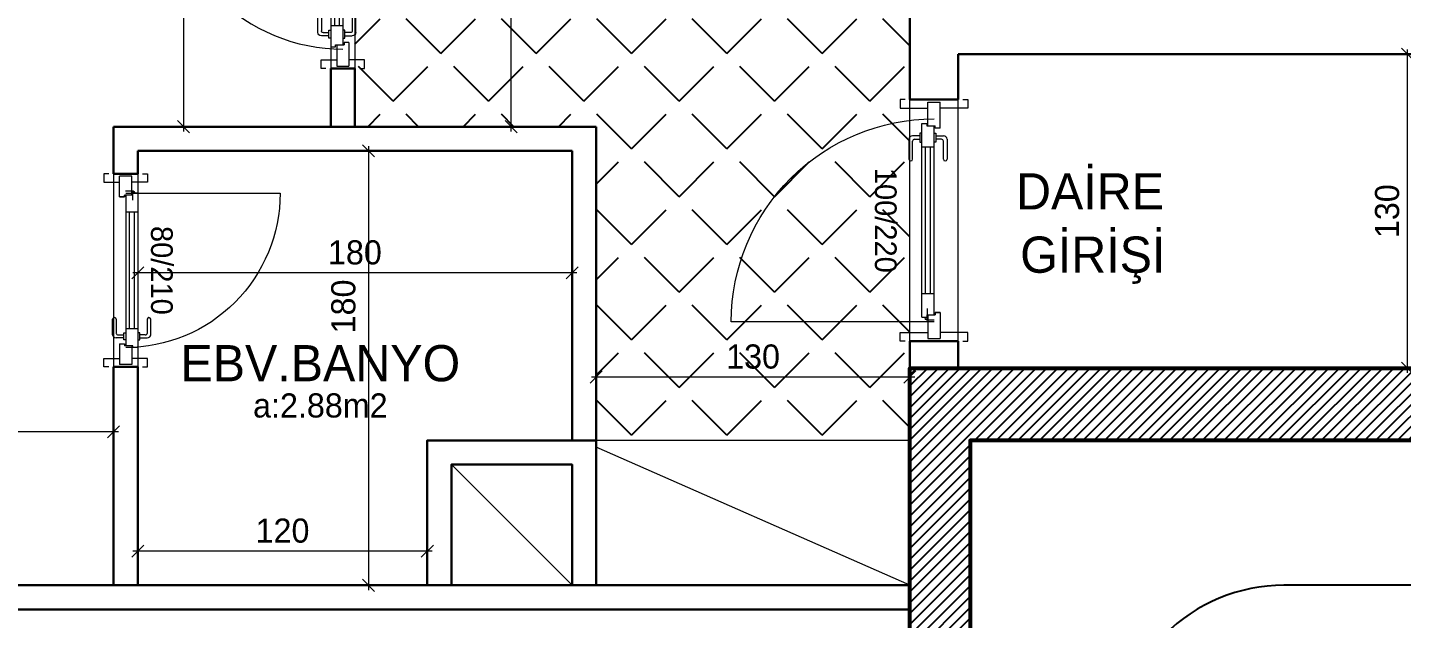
# Model space of a CAD drawing. Header units: centimetres. Extents: x 562865 to 1310255, y -148070 to 32737.
# Drawn here: x 647647 to 648217, y -25463 to -25218 of the extents above; entities that cross this region are included whole.
import ezdxf
from ezdxf.enums import TextEntityAlignment as Align

# ---------------------------------------------------------------- set-up
doc = ezdxf.new("R2010")
doc.units = ezdxf.units.CM
doc.header["$LTSCALE"] = 2.5
doc.layers.get('0').update_dxf_attribs({"color": 86})
for name, color, linetype in [('alan', 7, 'Continuous'), ('kapi-yazi', 7, 'Continuous'), ('mahal', 7, 'Continuous'), ('MERBAS', 231, 'Continuous'), ('tarama', 173, 'Continuous'), ('TARAMA KOLON', 252, 'Continuous')]:
    doc.layers.add(name, color=color, linetype=linetype)
for name, color, linetype, lineweight in [('DUVAR', 4, 'Continuous', 30), ('duvar-kesim', 7, 'Continuous', 0), ('iç ölçü', 106, 'Continuous', 18), ('kapi', 9, 'Continuous', 0), ('kolon', 1, 'Continuous', 53), ('TEFRIS', 33, 'Continuous', 0)]:
    doc.layers.add(name, color=color, linetype=linetype, lineweight=lineweight)
doc.styles.add('PINAR', font='comic.ttf')
doc.dimstyles.new('TEMİZ ÖLÇÜ', dxfattribs={"dimtxt": 10, "dimasz": 5, "dimexe": 1.8, "dimexo": 0.625, "dimgap": 3, "dimtad": 1, "dimdec": 0, "dimrnd": 0.5, "dimzin": 1, "dimdsep": 46, "dimtxsty": 'PINAR', "dimblk": 'OBLIQUE', "dimcen": 0.9, "dimdle": 2, "dimclrd": 256, "dimclre": 256, "dimclrt": 7, "dimadec": 0, "dimazin": 0, "dimtfac": 1, "dimtdec": 0, "dimtofl": 0, "dimtmove": 2, "dimatfit": 2, "dimfxl": 10, "dimfxlon": 1, "dimlwd": -1, "dimlwe": -1, "dimarcsym": 0})

# ---------------------------------------------------------------- blocks, each defined once
blk = doc.blocks.new('fm-door1')
at = {"linetype": 'Continuous'}
for p, q in [((0, 25), (0, -25)), ((100, 25), (0, 25)), ((79.7, 31.8), (79.7, -0.3)), ((84, 27.6), (127.8, 27.6)), ((90, 50), (910, 50)), ((90, 50), (90, 30)), ((100, 30), (90, 30)), ((100, 30), (100, -5)), ((100, 30), (100, -5)), ((100, 0), (900, 0)), ((190, 50), (190, 0)), ((810, 50), (810, 0)), ((910, 30), (900, 30)), ((900, 30), (900, -5)), ((900, 25), (1000, 25)), ((910, 50), (910, 30)), ((1000, 25), (1000, -25)), ((110, -25), (0, -25)), ((100, -5), (110, -5)), ((110, -5), (100, -5)), ((110, -5), (110, -25)), ((110, -25), (110, -5)), ((890, -25), (890, -5)), ((890, -5), (900, -5)), ((890, -25), (1000, -25))]:
    blk.add_line(p, q, dxfattribs=at)
at = {"color": 8, "linetype": 'Continuous'}
for p, q in [((190, 35), (810, 35)), ((190, 15), (810, 15))]:
    blk.add_line(p, q, dxfattribs=at)
at = {"linetype": 'Continuous'}
for points in [[(857.6, 58.1), (857.6, 88.9, 0.414214), (842.4, 104.1), (758.6, 104.1, 1), (758.6, 88.9), (834.8, 88.9, -0.414214), (842.4, 81.3), (842.4, 58.1)], [(857.6, -8.1), (857.6, -38.9, -0.414214), (842.4, -54.1), (758.6, -54.1, -1), (758.6, -38.9), (834.8, -38.9, 0.414214), (842.4, -31.3), (842.4, -8.1)]]:
    blk.add_lwpolyline(points, format="xyb", dxfattribs=at)
for points in [[(869, 50), (869, 58.1), (831, 58.1), (831, 50)], [(869, 0), (869, -8.1), (831, -8.1), (831, 0)]]:
    blk.add_lwpolyline(points, dxfattribs=at)
blk.add_circle((84, 31.8), 4.26, dxfattribs=at)
blk = doc.blocks.new('_Oblique')
at = {"color": 0, "linetype": 'ByBlock', "lineweight": -2}
blk.add_line((-0.5, -0.5), (0.5, 0.5), dxfattribs=at)
blk = doc.blocks.new('*D2302')
at = {"layer": 'Defpoints', "color": 0}
for p in [(648213.2, -25229.39), (648219.45, -25229.39), (648220.47, -25359.39)]:
    blk.add_point(p, dxfattribs=at)
at = {"layer": 'iç ölçü'}
for p, q in [((648214.45, -25229.39), (648221.25, -25229.39)), ((648219.45, -25361.39), (648219.45, -25227.39)), ((648219.85, -25359.39), (648217.65, -25359.39))]:
    blk.add_line(p, q, dxfattribs=at)
at = {"layer": 'iç ölçü', "linetype": 'ByBlock', "xscale": 5, "yscale": 5, "zscale": 5}
for p, rotation in [((648219.45, -25229.39), 90), ((648219.45, -25359.39), 270)]:
    blk.add_blockref('_Oblique', p, dxfattribs=dict(at, rotation=rotation))
at = {"layer": 'iç ölçü', "color": 7, "insert": (648211.02, -25294.39), "char_height": 10, "attachment_point": 5, "rotation": 90, "style": 'PINAR'}
blk.add_mtext('130', dxfattribs=at)
blk = doc.blocks.new('*D3367')
at = {"layer": 'Defpoints', "color": 0}
for p in [(647883.2, -25265.05), (648013.2, -25320.05), (647883.2, -25363.1)]:
    blk.add_point(p, dxfattribs=at)
at = {"layer": 'iç ölçü'}
for p, q in [((647883.2, -25353.1), (647883.2, -25364.9)), ((648013.2, -25353.1), (648013.2, -25364.9)), ((648015.2, -25363.1), (647881.2, -25363.1))]:
    blk.add_line(p, q, dxfattribs=at)
at = {"layer": 'iç ölçü', "linetype": 'ByBlock', "xscale": 5, "yscale": 5, "zscale": 5, "rotation": 180}
blk.add_blockref('_Oblique', (647883.2, -25363.1), dxfattribs=at)
at = {"layer": 'iç ölçü', "linetype": 'ByBlock', "xscale": 5, "yscale": 5, "zscale": 5}
blk.add_blockref('_Oblique', (648013.2, -25363.1), dxfattribs=at)
at = {"layer": 'iç ölçü', "color": 7, "insert": (647948.2, -25354.67), "char_height": 10, "attachment_point": 5, "style": 'PINAR'}
blk.add_mtext('130', dxfattribs=at)
blk = doc.blocks.new('*D3382')
at = {"layer": 'Defpoints', "color": 0}
for p in [(647791.16, -25269.39), (647788.88, -25449.39), (647791.16, -25449.39)]:
    blk.add_point(p, dxfattribs=at)
at = {"layer": 'iç ölçü'}
for p, q in [((647790.53, -25269.39), (647787.08, -25269.39)), ((647788.88, -25267.39), (647788.88, -25451.39)), ((647790.53, -25449.39), (647787.08, -25449.39))]:
    blk.add_line(p, q, dxfattribs=at)
at = {"layer": 'iç ölçü', "linetype": 'ByBlock', "xscale": 5, "yscale": 5, "zscale": 5}
for p, rotation in [((647788.88, -25269.39), 90), ((647788.88, -25449.39), 270)]:
    blk.add_blockref('_Oblique', p, dxfattribs=dict(at, rotation=rotation))
at = {"layer": 'iç ölçü', "color": 7, "insert": (647778.45, -25333.86), "char_height": 10, "attachment_point": 5, "rotation": 90, "style": 'PINAR'}
blk.add_mtext('180', dxfattribs=at)
blk = doc.blocks.new('*D3383')
at = {"layer": 'Defpoints', "color": 0}
for p in [(647693.2, -25427.44), (647813.2, -25427.44), (647693.2, -25435.2)]:
    blk.add_point(p, dxfattribs=at)
at = {"layer": 'iç ölçü'}
for p, q in [((647693.2, -25428.07), (647693.2, -25437)), ((647813.2, -25428.07), (647813.2, -25437)), ((647815.2, -25435.2), (647691.2, -25435.2))]:
    blk.add_line(p, q, dxfattribs=at)
at = {"layer": 'iç ölçü', "linetype": 'ByBlock', "xscale": 5, "yscale": 5, "zscale": 5, "rotation": 180}
blk.add_blockref('_Oblique', (647693.2, -25435.2), dxfattribs=at)
at = {"layer": 'iç ölçü', "linetype": 'ByBlock', "xscale": 5, "yscale": 5, "zscale": 5}
blk.add_blockref('_Oblique', (647813.2, -25435.2), dxfattribs=at)
at = {"layer": 'iç ölçü', "color": 7, "insert": (647753.2, -25426.79), "char_height": 10, "attachment_point": 5, "style": 'PINAR'}
blk.add_mtext('120', dxfattribs=at)
blk = doc.blocks.new('*D3384')
at = {"layer": 'Defpoints', "color": 0}
for p in [(647335.16, -25377.37), (647683.2, -25377.37), (647335.16, -25385.8)]:
    blk.add_point(p, dxfattribs=at)
at = {"layer": 'iç ölçü'}
for p, q in [((647335.16, -25378), (647335.16, -25387.6)), ((647683.2, -25378), (647683.2, -25387.6)), ((647685.2, -25385.8), (647333.16, -25385.8))]:
    blk.add_line(p, q, dxfattribs=at)
at = {"layer": 'iç ölçü', "linetype": 'ByBlock', "xscale": 5, "yscale": 5, "zscale": 5, "rotation": 180}
blk.add_blockref('_Oblique', (647335.16, -25385.8), dxfattribs=at)
at = {"layer": 'iç ölçü', "linetype": 'ByBlock', "xscale": 5, "yscale": 5, "zscale": 5}
blk.add_blockref('_Oblique', (647683.2, -25385.8), dxfattribs=at)
at = {"layer": 'iç ölçü', "color": 7, "insert": (647509.18, -25377.34), "char_height": 10, "attachment_point": 5, "style": 'PINAR'}
blk.add_mtext('348', dxfattribs=at)
blk = doc.blocks.new('*D3385')
at = {"layer": 'Defpoints', "color": 0}
for p in [(647708.55, -25119.39), (647708.55, -25259.39), (647712.2, -25259.39)]:
    blk.add_point(p, dxfattribs=at)
at = {"layer": 'iç ölçü'}
for p, q in [((647712.2, -25117.39), (647712.2, -25261.39)), ((647709.17, -25119.39), (647714, -25119.39)), ((647709.17, -25259.39), (647714, -25259.39))]:
    blk.add_line(p, q, dxfattribs=at)
at = {"layer": 'iç ölçü', "linetype": 'ByBlock', "xscale": 5, "yscale": 5, "zscale": 5}
for p, rotation in [((647712.2, -25119.39), 90), ((647712.2, -25259.39), 270)]:
    blk.add_blockref('_Oblique', p, dxfattribs=dict(at, rotation=rotation))
at = {"layer": 'iç ölçü', "color": 7, "insert": (647703.79, -25189.39), "char_height": 10, "attachment_point": 5, "rotation": 90, "style": 'PINAR'}
blk.add_mtext('140', dxfattribs=at)
blk = doc.blocks.new('*D3389')
at = {"layer": 'Defpoints', "color": 0}
for p in [(647783.2, -24959.39), (647847.91, -24959.39), (647837.69, -25259.39)]:
    blk.add_point(p, dxfattribs=at)
at = {"layer": 'iç ölçü'}
for p, q in [((647847.91, -25261.39), (647847.91, -24957.39)), ((647837.91, -24959.39), (647849.71, -24959.39)), ((647838.32, -25259.39), (647849.71, -25259.39))]:
    blk.add_line(p, q, dxfattribs=at)
at = {"layer": 'iç ölçü', "linetype": 'ByBlock', "xscale": 5, "yscale": 5, "zscale": 5}
for p, rotation in [((647847.91, -24959.39), 90), ((647847.91, -25259.39), 270)]:
    blk.add_blockref('_Oblique', p, dxfattribs=dict(at, rotation=rotation))
at = {"layer": 'iç ölçü', "color": 7, "insert": (647839.49, -25109.39), "char_height": 10, "attachment_point": 5, "rotation": 90, "style": 'PINAR'}
blk.add_mtext('300', dxfattribs=at)
blk = doc.blocks.new('*D3390')
at = {"layer": 'Defpoints', "color": 0}
for p in [(647693.2, -25269.39), (647873.2, -25269.39), (647693.2, -25319.97)]:
    blk.add_point(p, dxfattribs=at)
at = {"layer": 'iç ölçü'}
for p, q in [((647693.2, -25309.97), (647693.2, -25321.77)), ((647873.2, -25309.97), (647873.2, -25321.77)), ((647875.2, -25319.97), (647691.2, -25319.97))]:
    blk.add_line(p, q, dxfattribs=at)
at = {"layer": 'iç ölçü', "linetype": 'ByBlock', "xscale": 5, "yscale": 5, "zscale": 5, "rotation": 180}
blk.add_blockref('_Oblique', (647693.2, -25319.97), dxfattribs=at)
at = {"layer": 'iç ölçü', "linetype": 'ByBlock', "xscale": 5, "yscale": 5, "zscale": 5}
blk.add_blockref('_Oblique', (647873.2, -25319.97), dxfattribs=at)
at = {"layer": 'iç ölçü', "color": 7, "insert": (647783.2, -25311.52), "char_height": 10, "attachment_point": 5, "style": 'PINAR'}
blk.add_mtext('180', dxfattribs=at)
blk = doc.blocks.new('SB')
at = {"layer": 'TARAMA KOLON'}
h = blk.add_hatch(dxfattribs=at)
h.set_pattern_fill('ANSI31', color=256, angle=7e-15)
h.paths.add_polyline_path([(655327.34, -25829.39), (655302.34, -25829.39), (655302.34, -25959.39), (655327.34, -25959.39)])
h.paths.add_polyline_path([(655437.34, -24424.14), (655477.34, -24424.14), (655477.34, -24494.14), (655437.34, -24494.14)])
h.paths.add_polyline_path([(655327.34, -25359.39), (655297.34, -25359.39), (655297.34, -25469.39), (655327.34, -25469.39)])
h.paths.add_polyline_path([(655327.34, -26079.39), (655327.34, -26109.39), (655257.34, -26109.39), (655257.34, -26079.39)])
h.paths.add_polyline_path([(654229.3, -24849.39), (654229.3, -24889.39), (654299.3, -24889.39), (654299.3, -24849.39)])
h.paths.add_polyline_path([(654269.3, -25899.39), (654229.3, -25899.39), (654229.3, -25829.39), (654269.3, -25829.39)])
h.paths.add_polyline_path([(654229.3, -25444.39), (654229.3, -25469.39), (654379.3, -25469.39), (654379.3, -25444.39)])
h.paths.add_polyline_path([(655112.34, -26369.39), (655142.34, -26369.39), (655142.34, -26429.39), (655112.34, -26429.39)])
h.paths.add_polyline_path([(654997.34, -26079.39), (654997.34, -26109.39), (654927.34, -26109.39), (654927.34, -26079.39)])
h.paths.add_polyline_path([(655437.34, -24889.39), (655467.34, -24889.39), (655467.34, -24829.39), (655437.34, -24829.39)])
h.paths.add_polyline_path([(655112.34, -26834.64), (655142.34, -26834.64), (655142.34, -26894.64), (655112.34, -26894.64)])
h.paths.add_polyline_path([(654787.34, -26369.39), (654817.34, -26369.39), (654817.34, -26429.39), (654787.34, -26429.39)])
h.paths.add_polyline_path([(655437.34, -26824.64), (655477.34, -26824.64), (655477.34, -26894.64), (655437.34, -26894.64)])
h.paths.add_polyline_path([(654299.3, -26369.39), (654299.3, -26409.39), (654229.3, -26409.39), (654229.3, -26369.39)])
h.paths.add_polyline_path([(654777.34, -26824.64), (654817.34, -26824.64), (654817.34, -26894.64), (654777.34, -26894.64)])
h.paths.add_polyline_path([(655437.34, -26369.39), (655467.34, -26369.39), (655467.34, -26429.39), (655437.34, -26429.39)])
h.paths.add_polyline_path([(655985.38, -25829.39), (656025.38, -25829.39), (656025.38, -25899.39), (655985.38, -25899.39)])
h.paths.add_polyline_path([(654927.34, -25959.39), (654927.34, -25359.39), (655177.34, -25359.39), (655177.34, -25389.39), (654952.35, -25389.39), (654952.35, -25729.39), (655177.34, -25729.39), (655177.34, -25754.39), (654952.34, -25754.39), (654952.34, -25934.39), (655177.34, -25934.39), (655177.34, -25959.39)])
h.paths.add_polyline_path([(654777.34, -24424.14), (654817.34, -24424.14), (654817.34, -24494.14), (654777.34, -24494.14)])
h.paths.add_polyline_path([(655985.38, -26824.64), (656025.38, -26824.64), (656025.38, -26894.64), (655985.38, -26894.64)])
h.paths.add_polyline_path([(654229.3, -24424.14), (654269.3, -24424.14), (654269.3, -24494.14), (654229.3, -24494.14)])
h.paths.add_polyline_path([(655107.34, -24424.14), (655147.34, -24424.14), (655147.34, -24494.14), (655107.34, -24494.14)])
h.paths.add_polyline_path([(655985.38, -24424.14), (656025.38, -24424.14), (656025.38, -24494.14), (655985.38, -24494.14)])
h.paths.add_polyline_path([(656025.38, -24849.39), (656025.38, -24889.39), (655955.38, -24889.39), (655955.38, -24849.39)])
h.paths.add_polyline_path([(654817.34, -24889.39), (654787.34, -24889.39), (654787.34, -24829.39), (654817.34, -24829.39)])
h.paths.add_polyline_path([(655114.84, -24849.39), (655139.84, -24849.39), (655139.84, -24999.39), (655114.84, -24999.39)])
h.paths.add_polyline_path([(656025.38, -26369.39), (656025.38, -26409.39), (655955.38, -26409.39), (655955.38, -26369.39)])
h.paths.add_polyline_path([(654229.3, -26824.64), (654269.3, -26824.64), (654269.3, -26894.64), (654229.3, -26894.64)])
h.paths.add_polyline_path([(656025.38, -25444.39), (656025.38, -25469.39), (655875.38, -25469.39), (655875.38, -25444.39)])
at = {"layer": 'kolon'}
blk.add_lwpolyline([(654927.34, -25959.39), (654927.34, -25359.39), (655177.34, -25359.39), (655177.34, -25389.39), (654952.35, -25389.39), (654952.35, -25729.39), (655177.34, -25729.39), (655177.34, -25754.39), (654952.34, -25754.39), (654952.34, -25934.39), (655177.34, -25934.39), (655177.34, -25959.39)], close=True, dxfattribs=at)

msp = doc.modelspace()

# ---------------------------------------------------------------- hatches: boundary and pattern name
at = {"layer": 'tarama'}
h = msp.add_hatch(dxfattribs=at)
h.set_pattern_fill('ANGLE', color=256, scale=4, angle=135)
h.set_pattern_definition([(45, (-9620.367, -4e-10), (-19.7565635, 19.7565635), [20.32, -7.62]), (135, (-9620.367, -4e-10), (-19.7565635, -19.7565635), [20.32, -7.62])])
h.paths.add_polyline_path([(647783.2, -25259.39), (647873.2, -25259.39), (647883.2, -25259.39), (647883.2, -25389.39), (648013.2, -25389.39), (648013.2, -24959.39), (647783.2, -24959.39)])

# ---------------------------------------------------------------- linework, layer by layer
at = {"layer": 'DUVAR'}
for p, q in [((648013.2, -25248.18), (648013.2, -25209.39)), ((648033.2, -25229.39), (648393.2, -25229.39)), ((648033.2, -25248.18), (648033.2, -25229.39)), ((647773.2, -25235.25), (647773.2, -25259.39)), ((647783.2, -25235.25), (647773.2, -25235.25)), ((647783.2, -25235.25), (647783.2, -25259.39)), ((648033.2, -25248.18), (648013.2, -25248.18)), ((647683.2, -25259.39), (647883.2, -25259.39)), ((647683.2, -25259.39), (647683.2, -25278.92)), ((647883.2, -25259.39), (647883.2, -25392.15)), ((647693.2, -25269.39), (647873.2, -25269.39)), ((647693.2, -25269.39), (647693.2, -25278.92)), ((647873.2, -25269.39), (647873.2, -25389.39)), ((647683.2, -25278.92), (647693.2, -25278.92)), ((648013.2, -25359.39), (648013.2, -25348.18)), ((648033.2, -25348.18), (648013.2, -25348.18)), ((648033.2, -25359.39), (648033.2, -25348.18)), ((647683.2, -25358.92), (647683.2, -25449.39)), ((647683.2, -25358.92), (647693.2, -25358.92)), ((647693.2, -25358.92), (647693.2, -25449.39)), ((647823.2, -25399.39), (647823.2, -25449.39)), ((648013.2, -25449.39), (647315.16, -25449.39)), ((647315.16, -25449.39), (648013.2, -25449.39)), ((648013.2, -25459.39), (647315.16, -25459.39)), ((647315.16, -25459.39), (648013.2, -25459.39))]:
    msp.add_line(p, q, dxfattribs=at)
msp.add_lwpolyline([(647883.2, -25449.39), (647883.2, -25389.39), (647813.2, -25389.39), (647813.2, -25449.39)], dxfattribs=at)
msp.add_lwpolyline([(647823.2, -25449.39), (647873.2, -25449.39), (647873.2, -25399.39), (647823.2, -25399.39)], close=True, dxfattribs=at)
at = {"layer": 'duvar-kesim'}
for p, q in [((647773.2, -25145.25), (647773.2, -25235.25)), ((647783.2, -25145.25), (647783.2, -25235.25)), ((648013.2, -25348.18), (648013.2, -25248.18)), ((648033.2, -25348.18), (648033.2, -25248.18)), ((647683.2, -25278.92), (647683.2, -25358.92)), ((647693.2, -25278.92), (647693.2, -25358.92))]:
    msp.add_line(p, q, dxfattribs=at)
at = {"layer": 'iç ölçü'}
msp.add_line((647823.2, -25399.39), (647873.2, -25449.39), dxfattribs=at)
at = {"layer": 'kapi'}
for points in [[(647778.2, -25153.25), (647704.2, -25153.25, 0.414214), (647778.2, -25227.25, 0.414214)], [(648023.2, -25340.18), (647939.2, -25340.18, -0.414214), (648023.2, -25256.18, -0.414214)], [(647688.2, -25286.92), (647752.2, -25286.92, -0.414214), (647688.2, -25350.92, -0.414214)]]:
    msp.add_lwpolyline(points, format="xyb", dxfattribs=at)
for points in [[(647771.2, -25235.25), (647769.2, -25235.25), (647769.2, -25231.75), (647775.7, -25231.75)], [(647785.2, -25235.25), (647787.2, -25235.25), (647787.2, -25231.75), (647780.7, -25231.75)], [(648011.2, -25248.18), (648009.2, -25248.18), (648009.2, -25251.68), (648020.7, -25251.68)], [(648035.2, -25248.18), (648037.2, -25248.18), (648037.2, -25251.68), (648025.7, -25251.68)], [(647681.2, -25278.92), (647679.2, -25278.92), (647679.2, -25282.42), (647685.7, -25282.42)], [(647695.2, -25278.92), (647697.2, -25278.92), (647697.2, -25282.42), (647690.7, -25282.42)], [(648011.2, -25348.18), (648009.2, -25348.18), (648009.2, -25344.68), (648020.7, -25344.68)], [(648035.2, -25348.18), (648037.2, -25348.18), (648037.2, -25344.68), (648025.7, -25344.68)], [(647681.2, -25358.92), (647679.2, -25358.92), (647679.2, -25355.42), (647685.7, -25355.42)], [(647695.2, -25358.92), (647697.2, -25358.92), (647697.2, -25355.42), (647690.7, -25355.42)]]:
    msp.add_lwpolyline(points, dxfattribs=at)
at = {"layer": 'kolon'}
msp.add_lwpolyline([(648013.2, -25959.39), (648013.2, -25359.39), (648263.2, -25359.39), (648263.2, -25389.39), (648038.2, -25389.39), (648038.2, -25729.39), (648263.2, -25729.39), (648263.2, -25754.39), (648038.2, -25754.39), (648038.2, -25934.39), (648263.2, -25934.39), (648263.2, -25959.39)], close=True, dxfattribs=at)
at = {"layer": 'MERBAS'}
for p, q in [((648263.2, -25389.39), (648038.2, -25389.39)), ((648038.2, -25389.39), (648038.2, -25729.39))]:
    msp.add_line(p, q, dxfattribs=at)
msp.add_lwpolyline([(648263.2, -25449.39), (648168.2, -25449.39, 0.414214), (648098.2, -25519.39), (648098.2, -25599.39, 0.414214), (648168.2, -25669.39), (648263.2, -25669.39)], format="xyb", dxfattribs=at)
at = {"layer": 'TEFRIS'}
msp.add_lwpolyline([(648013.2, -25449.39), (648013.2, -25389.39), (647883.2, -25389.39), (647883.2, -25449.39), (648013.2, -25449.39), (647883.2, -25392.15)], dxfattribs=at)

# ---------------------------------------------------------------- block references
at = {"layer": 'kapi'}
for p, xscale, yscale, zscale, rotation in [((647778.2, -25146.25), -0.08800000000000001, 0.1, 0.08800000000000001, 89.99999999999997), ((648023.2, -25347.18), 0.09799999999995634, 0.09999999999990905, 0.098, 90.00000000000001), ((647688.2, -25279.92), -0.07800000000000004, -0.1, 0.07800000000000001, 89.99999999999997)]:
    msp.add_blockref('fm-door1', p, dxfattribs=dict(at, xscale=xscale, yscale=yscale, zscale=zscale, rotation=rotation))
at = {"layer": 'TARAMA KOLON'}
msp.add_blockref('SB', (-6914.14, 0), dxfattribs=at)

# ---------------------------------------------------------------- texts
at = {"layer": 'alan', "style": 'PINAR'}
msp.add_text('a:2.88m2', height=10, dxfattribs=at).set_placement((647768.87, -25379.87), align=Align.CENTER)
at = {"layer": 'kapi-yazi', "style": 'PINAR'}
for s, p in [('100/220', (648003.2, -25298.18)), ('80/210', (647703.2, -25318.92))]:
    msp.add_text(s, height=9, rotation=270, dxfattribs=at).set_placement(p, align=Align.MIDDLE_CENTER)
at = {"layer": 'mahal', "style": 'PINAR'}
for s, p in [('DAİRE', (648087.86, -25293.68)), ('GİRİŞİ', (648089, -25319.9)), ('EBV.BANYO', (647768.87, -25364.87))]:
    msp.add_text(s, height=15, dxfattribs=at).set_placement(p, align=Align.CENTER)

# ---------------------------------------------------------------- dimensions: what is measured, and where the dimension line sits
at = {"layer": 'iç ölçü'}
for base, p1, p2, angle, picture, middle in [((647847.91, -24959.39), (647837.69, -25259.39), (647783.2, -24959.39), 90, '*D3389', (647839.49, -25109.39)), ((647712.2, -25259.39), (647708.55, -25119.39), (647708.55, -25259.39), 90, '*D3385', (647703.79, -25189.39)), ((647883.2, -25363.1), (648013.2, -25320.05), (647883.2, -25265.05), 180, '*D3367', (647948.2, -25354.67)), ((647693.2, -25319.97), (647873.2, -25269.39), (647693.2, -25269.39), 180, '*D3390', (647783.2, -25311.52)), ((647335.16, -25385.8), (647683.2, -25377.37), (647335.16, -25377.37), 180, '*D3384', (647509.18, -25377.34)), ((647693.2, -25435.2), (647813.2, -25427.44), (647693.2, -25427.44), 180, '*D3383', (647753.2, -25426.79))]:
    dim = msp.add_linear_dim(base=base, p1=p1, p2=p2, angle=angle, dimstyle='TEMİZ ÖLÇÜ', dxfattribs=at)
    dim.commit()
    dim.dimension.update_dxf_attribs({"geometry": picture, "text_midpoint": middle})
dim = msp.add_linear_dim(base=(648219.45, -25229.39), p1=(648220.47, -25359.39), p2=(648213.2, -25229.39), angle=90, dimstyle='TEMİZ ÖLÇÜ', override={"dimfxl": 5, "dimarcsym": 1}, dxfattribs=at)
dim.commit()
dim.dimension.update_dxf_attribs({"geometry": '*D2302', "text_midpoint": (648211.02, -25294.39)})
dim = msp.add_linear_dim(base=(647788.88, -25449.39), p1=(647791.16, -25269.39), p2=(647791.16, -25449.39), angle=90, dimstyle='TEMİZ ÖLÇÜ', dxfattribs=at)
dim.commit()
dim.dimension.update_dxf_attribs({"geometry": '*D3382', "text_midpoint": (647778.45, -25333.86), "dimtype": 160})

doc.saveas('drawing.dxf')
